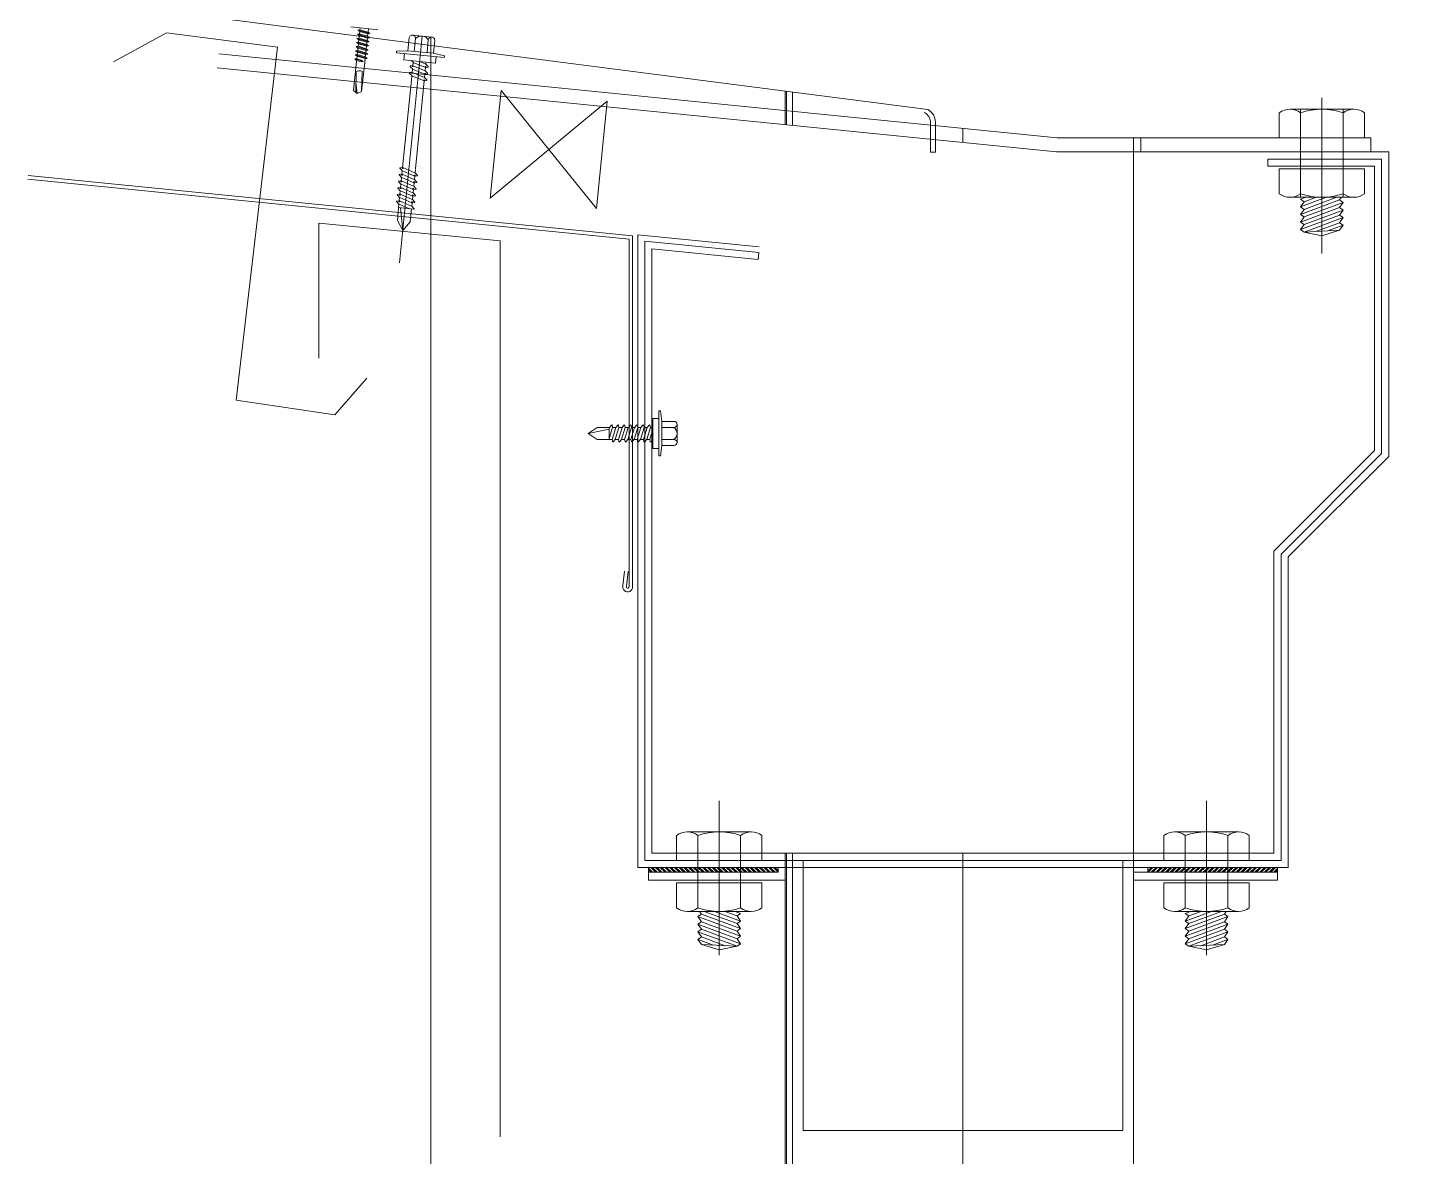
# Model space of a CAD drawing. Header units: metres. Extents: x 1610 to 5629, y 732 to 3974.
# Drawn here: x 1816.4844 to 1816.7026, y 901.8134 to 901.991 of the extents above; entities that cross this region are included whole.
import ezdxf

# ---------------------------------------------------------------- set-up
doc = ezdxf.new("R2010")
doc.units = ezdxf.units.M
doc.header["$MEASUREMENT"] = 0
doc.layers.get('0').update_dxf_attribs({"lineweight": 0})
doc.styles.get("Standard").update_dxf_attribs({"font": 'verdana.ttf', "height": 0.23})
doc.styles.add('STYLE2', font='romant.shx', dxfattribs={"width": 0.8, "height": 4})
doc.dimstyles.get("Standard").update_dxf_attribs({"dimscale": 0, "dimtxt": 0.18, "dimasz": 0.18, "dimexe": 0.18, "dimexo": 0.0625, "dimgap": 0.09, "dimtad": 1, "dimtoh": 1, "dimzin": 0, "dimdsep": 46, "dimtxsty": 'Standard', "dimblk": 'OBLIQUE', "dimcen": 0.09, "dimse1": 1, "dimse2": 1, "dimadec": 0, "dimazin": 0, "dimtfac": 1, "dimtofl": 0, "dimtmove": 0, "dimatfit": 3, "dimldrblk": 'OBLIQUE', "dimfxl": 0, "dimtolj": 1, "dimtzin": 0, "dimarcsym": 0})

# ---------------------------------------------------------------- blocks, each defined once
blk = doc.blocks.new('SRW-20')
for p, q in [((-2.705422169499799, 4.734488796530059), (-2.705422169499799, 2.029066627059365)), ((-2.029066627117571, 5.410844338883178), (2.029066627117571, 5.410844338854075)), ((-1.352711084735344, 4.734488796530059), (-1.352711084735344, 2.029066627059365)), ((1.352711084677139, 4.734488796500953), (1.352711084677139, 2.029066627059365)), ((2.705422169383381, 4.734488796530059), (2.705422169441589, 2.029066627030259)), ((-5.07266656772117, 1.690888855897356), (-2.705422169499799, 2.029066627059365)), ((-5.07266656772117, 1.690888855897356), (-5.07266656772117, 1.352711084735344)), ((-5.07266656772117, 1.352711084735344), (5.07266656766296, 1.352711084677139)), ((-3.381777711823815, 1.352711084706242), (-3.381777711823815, 0)), ((-3.381777711823815, 0), (3.381777711823815, 0)), ((-2.705422169441589, 2.029066627059365), (2.705422169499799, 2.029066627059365)), ((5.07266656766296, 1.690888855868251), (2.705422169441589, 2.029066627030259)), ((3.381777711823815, 1.352711084677139), (3.381777711823815, 0)), ((5.07266656766296, 1.690888855868251), (5.07266656766296, 1.352711084706242)), ((-1.868816154747037, -0.4361120414687323), (-1.368265371740561, -0.0186322928057052)), ((-1.868816154747037, -1.85252799550653), (-1.368265371740561, -1.435048246843503)), ((-1.868816154747037, -3.268943949544336), (-1.368265371740561, -2.851464200881308)), ((-1.824975299445213, -0.6132498307561037), (-1.378628323058364, -0.7083456031105017)), ((-1.824975299445213, -2.029665784793905), (-1.378628323058364, -2.124761557148302)), ((-1.352711084793553, -2.91038e-11), (-1.352711084793553, -0.0079450140765402)), ((-1.352711084793553, -0.7104601264582016), (-1.352711084735344, -1.42436096811434)), ((-1.352711084735344, -2.126876080495998), (-1.352711084735344, -2.840776922152143)), ((-1.333367849205385, -1.416069386119489), (1.327403977658832, -0.5899166617600713)), ((-1.333367849205385, -2.83248534015729), (1.327403977658832, -2.006332615797874)), ((-1.327403977658832, -0.7060096649511252), (0.9464257521030957, -2.91038e-11)), ((-1.32740397771704, -2.122425618988926), (1.333367849147176, -1.296272894658613)), ((-1.32740397771704, -3.538841573026726), (1.333367849147176, -2.712688848696414)), ((1.352711084735344, -2.91038e-11), (1.352711084677139, -0.585466200282099)), ((1.352711084735344, -1.287981312634655), (1.352711084735344, -2.001882154319901)), ((1.352711084735344, -2.70439726670156), (1.352711084677139, -3.418298108357701)), ((1.368265371682352, -1.277294033963698), (1.868816154688829, -0.8598142852715682)), ((1.368265371682352, -2.693709988001498), (1.868816154688829, -2.27623023930937)), ((1.824975299387005, -0.6826764959841967), (1.378628323058364, -0.5875807236297989)), ((1.824975299387005, -2.099092450021998), (1.378628323058364, -2.0039966776676)), ((-1.868816154747037, -4.68535990361124), (-1.368265371740561, -4.267880154919112)), ((-1.868816154747037, -6.101775857649045), (-1.368265371740561, -5.684296108956912)), ((-1.824975299445213, -3.446081738831707), (-1.378628323058364, -3.541177511186106)), ((-1.824975299445213, -4.862497692898613), (-1.378628323058364, -4.957593465223908)), ((-1.352711084735344, -3.543292034533807), (-1.352711084735344, -4.25719287621905)), ((-1.352711084735344, -4.959707988571608), (-1.352711084735344, -5.673608830256853)), ((-1.333367849205385, -4.248901294195093), (1.327403977658832, -3.422748569864778)), ((-1.333367849205385, -5.665317248232896), (1.327403977600625, -4.839164523902582)), ((-1.327403977658832, -4.955257527064532), (1.333367849147176, -4.129104802734219)), ((-1.32740397771704, -6.371673481102334), (1.333367849147176, -5.545520756772019)), ((1.352711084677139, -4.120813220739364), (1.352711084677139, -4.834714062424609)), ((1.352711084677139, -5.537229174777166), (1.352711084677139, -6.251130016462411)), ((1.368265371682352, -4.110125942039302), (1.868816154688829, -3.692646193347171)), ((1.368265371682352, -5.526541896077106), (1.86881615463062, -5.109062147384972)), ((1.824975299387005, -3.515508404088901), (1.378628323058364, -3.420412631705402)), ((1.824975299387005, -4.931924358126707), (1.378628323058364, -4.836828585743205)), ((-1.868816154747037, -7.518191811715951), (-1.368265371740561, -7.100712063023821)), ((-1.868816154747037, -8.934607765753752), (-1.368265371740561, -8.517128017061623)), ((-1.824975299387005, -6.278913646936416), (-1.378628323116573, -6.37400941926171)), ((-1.824975299445213, -7.695329600974218), (-1.378628323116573, -7.790425373328617)), ((-1.824975299445213, -9.11174555501202), (-1.378628323116573, -9.206841327395523)), ((-1.352711084735344, -6.376123942609406), (-1.352711084735344, -7.090024784323759)), ((-1.352711084735344, -7.792539896676315), (-1.352711084735344, -8.506440738361562)), ((-1.352711084735344, -9.20895585071412), (-1.352711084735344, -9.854666864703177)), ((-1.333367849205385, -7.081733202328903), (1.327403977600625, -6.255580477969486)), ((-1.333367849205385, -8.498149156366708), (1.327403977658832, -7.671996432036394)), ((-1.32740397771704, -7.788089435169238), (1.333367849147176, -6.961936710838926)), ((-1.32740397771704, -9.204505389236147), (1.333367849147176, -8.378352664905831)), ((-1.140454892622073, -9.854666864703177), (1.327403977600625, -9.088412386074193)), ((1.352711084677139, -6.953645128844073), (1.352711084677139, -7.667545970529318)), ((1.352711084677139, -8.370061082881875), (1.352711084677139, -9.083961924567118)), ((1.368265371682352, -6.942957850144012), (1.868816154688829, -6.525478101451881)), ((1.368265371682352, -8.359373804181812), (1.86881615463062, -7.941894055489684)), ((1.368265371624147, -9.77578975824872), (1.868816154688829, -9.358310009556588)), ((1.824975299328798, -6.34834031216451), (1.378628323000155, -6.253244539810112)), ((1.824975299328798, -7.764756266231414), (1.378628323058364, -7.669660493877018)), ((1.824975299328798, -9.18117222029832), (1.378628323058364, -9.08607644791482)), ((-1.352711084735344, -9.854666864703177), (1.352711084677139, -9.854666864674073)), ((-1.352711084735344, -9.854666864703177), (-1.352711084793553, -12.56008903411566)), ((-2.91038e-11, -14.58915566120413), (0.9725863542698788, -9.854666864644967)), ((1.14045489244745, -9.854666864674073), (1.333367849147176, -9.794768618943637)), ((1.352711084677139, -9.78647703694878), (1.352711084677139, -9.854666864674073)), ((1.352711084677139, -9.854666864674073), (1.352711084677139, -12.56008903411566)), ((-1.352711084793553, -12.56008903411566), (-2.91038e-11, -14.58915566120413)), ((-2.91038e-11, -14.58915566120413), (1.352711084677139, -12.56008903411566))]:
    blk.add_line(p, q)
for centre, radius, start, end in [((-2.029066627117571, 4.734488796530059), 0.6763555423608923, 0, 180), ((-8.73115e-11, 3.719955483131343), 1.690888855772311, 36.86989764117497, 143.1301023564905), ((2.029066627117571, 4.734488796530059), 0.6763555423608923, 0, 180), ((-1.303284010122297, -0.0965437879785895), 0.1014533313541339, 107.2492362302467, 129.829483170481), ((-1.803834793128769, -0.5140235366707202), 0.1014533313541339, 129.829483170481, 257.9727626916973), ((-1.803834793128769, -1.93043949070852), 0.1014533313541339, 129.829483170481, 257.9727626916973), ((-1.357487816741922, -0.6091193090251183), 0.1014533313541339, 257.9727626882618, 287.2492362302467), ((-1.357487816741922, -2.025535263062919), 0.1014533313541339, 257.9727626882618, 287.2492362302467), ((-1.303284010122297, -1.51295974201639), 0.1014533313541339, 107.2492362302467, 129.829483170481), ((-1.303284010122297, -2.929375696054194), 0.1014533313541339, 107.2492362302467, 129.829483170481), ((1.357487816741922, -0.6868070176860785), 0.1014533313541339, 77.97276268826182, 107.2492362302467), ((1.357487816741922, -2.103222971723879), 0.1014533313541339, 77.97276268826182, 107.2492362302467), ((1.303284010122297, -1.199382538732606), 0.1014533313541339, 287.2492362302467, 309.8294831710151), ((1.303284010064089, -1.199382538761708), 0.1014533313541339, 287.2492362302467, 309.8294831710151), ((1.303284010064089, -2.615798492799513), 0.1014533313541339, 287.2492362302467, 309.8294831710151), ((1.303284010122297, -2.615798492770409), 0.1014533313541339, 287.2492362302467, 309.8294831710151), ((1.803834793070564, -0.7819027900695801), 0.1014533313541339, 309.8294831704811, 77.97276268826182), ((1.803834793070564, -2.198318744107377), 0.1014533313541339, 309.8294831704811, 77.97276268826182), ((-1.803834793128769, -3.346855444746323), 0.1014533313541339, 129.829483170481, 257.9727626916973), ((-1.803834793128769, -4.76327139881323), 0.1014533313541339, 129.829483170481, 257.9727626916973), ((-1.803834793070564, -6.179687352821928), 0.1014533313541339, 129.829483170481, 257.9727626916973), ((-1.357487816741922, -3.441951217129826), 0.1014533313541339, 257.9727626882618, 287.2492362302467), ((-1.357487816741922, -4.858367171167627), 0.1014533313541339, 257.9727626882618, 287.2492362302467), ((-1.303284010122297, -4.345791650091996), 0.1014533313541339, 107.2492362302467, 129.829483170481), ((-1.303284010122297, -5.762207604129799), 0.1014533313541339, 107.2492362302467, 129.829483170481), ((1.357487816741922, -3.519638925761681), 0.1014533313541339, 77.97276268826182, 107.2492362302467), ((1.357487816741922, -3.519638925761681), 0.1014533313541339, 77.97276268826182, 107.2492362302467), ((1.357487816741922, -4.936054879828589), 0.1014533313541339, 77.97276268826182, 107.2492362302467), ((1.303284010122297, -4.032214446808212), 0.1014533313541339, 287.2492362302467, 309.8294831710151), ((1.303284010064089, -5.448630400846012), 0.1014533313541339, 287.2492362302467, 309.8294831710151), ((1.803834793070564, -3.614734698145185), 0.1014533313541339, 309.8294831704811, 77.97276268826182), ((1.803834793070564, -5.031150652153883), 0.1014533313541339, 309.8294831704811, 77.97276268989278), ((-1.803834793128769, -7.596103306888836), 0.1014533313541339, 129.829483170481, 257.9727626916973), ((-1.803834793128769, -9.012519260926636), 0.1014533313541339, 129.829483170481, 257.9727626882618), ((-1.35748781680013, -6.274783125176327), 0.1014533313541339, 257.9727626898928, 287.2492362302467), ((-1.35748781680013, -7.691199079272338), 0.1014533313541339, 257.9727626898928, 287.2492362302467), ((-1.35748781680013, -9.10761503331014), 0.1014533313541339, 257.9727626882618, 287.2492362302467), ((-1.303284010122297, -7.178623558225808), 0.1014533313541339, 107.2492362302467, 129.829483170481), ((-1.303284010122297, -8.595039512263611), 0.1014533313541339, 107.2492362302467, 129.829483170481), ((1.357487816683714, -6.352470833866391), 0.1014533313541339, 77.97276268826182, 107.2492362302467), ((1.357487816741922, -7.768886787933292), 0.1014533313541339, 77.97276268826182, 107.2492362302467), ((1.357487816683714, -9.1853027419711), 0.1014533313541339, 77.97276268826182, 107.2492362302467), ((1.303284010122297, -6.865046354912919), 0.1014533313541339, 287.2492362302467, 309.8294831704811), ((1.303284010064089, -8.281462308950722), 0.1014533313541339, 287.2492362302467, 309.8294831710151), ((1.803834793012356, -6.447566606249893), 0.1014533313541339, 309.8294831704811, 77.97276269006647), ((1.803834793012356, -7.863982560316797), 0.1014533313541339, 309.8294831704811, 77.97276269006647), ((1.803834793012356, -9.2803985143546), 0.1014533313541339, 309.8294831704811, 77.97276268989278), ((1.303284010064089, -9.697878263017627), 0.1014533313541339, 287.2492362302467, 309.8294831704811)]:
    blk.add_arc(centre, radius, start, end)
blk = doc.blocks.new('SRW-55')
for p, q in [((-3.606557377061107, 6.31147540983511), (-3.606557377119314, 2.704918032744898)), ((-2.704918032832208, 7.213114754093112), (2.704918032774, 7.213114754093112)), ((-1.803278688545104, 6.31147540983511), (-1.803278688603313, 2.704918032744898)), ((1.803278688486898, 6.31147540983511), (1.803278688486898, 2.704918032744898)), ((3.606557377002899, 6.31147540983511), (3.606557377002899, 2.704918032744898)), ((-6.762295082007769, 2.254098360659555), (-3.606557377119314, 2.704918032744898)), ((-6.762295082007769, 2.254098360659555), (-6.762295082007769, 1.803278688516001)), ((-6.762295082007769, 1.803278688516001), (6.762295081891353, 1.803278688516001)), ((-4.508196721348213, 1.803278688516001), (-4.50819672129, 0)), ((-4.50819672129, 0), (4.50819672129, 0)), ((-3.606557377061107, 2.704918032774), (3.606557377119314, 2.704918032744898)), ((-1.803278688545104, 0), (-1.803278688545104, -0.5679221832251642)), ((-1.777492513851028, -0.5568688006605953), (0.0160025292716455, 0)), ((1.824013873207149, -0.3718694775016047), (2.269878753373625, 0)), ((6.762295081891353, 2.254098360630451), (3.606557377002899, 2.704918032744898)), ((4.50819672129, 1.803278688486898), (4.50819672129, 0)), ((6.762295081891353, 2.254098360630451), (6.762295081891353, 1.803278688516001)), ((-2.491290551697602, -1.138705171761102), (-1.824013873265355, -0.5821692328318023)), ((-2.49129055175581, -3.026907858118648), (-1.824013873265355, -2.470371919160243)), ((-2.432846970536048, -1.374844879581359), (-1.837828567047834, -1.501615615503397)), ((-2.432846970594253, -3.263047565968006), (-1.837828566989628, -3.389818301860942)), ((-1.803278688545104, -1.504434454604051), (-1.803278688545104, -2.456124869553605)), ((-1.803278688545104, -3.392637140903388), (-1.803278688545104, -4.344327555911148)), ((-1.777492513851028, -2.445071486989036), (1.7695421668177, -1.343739784962961)), ((-1.777492513792821, -4.333274173317477), (1.7695421668177, -3.231942471320508)), ((-1.769542166875905, -1.498501611698884), (1.777492513734614, -0.3971699096728116)), ((-1.769542166875905, -3.386704298027324), (1.777492513734614, -2.285372596001252)), ((1.803278688486898, -0.3861165271082427), (1.803278688486898, -1.337806942057796)), ((1.803278688486898, -2.274319213436684), (1.803278688486898, -3.226009628386237)), ((1.824013873207149, -2.260072163830042), (2.491290551639393, -1.703536224871639)), ((1.824013873207149, -4.14827485018759), (2.491290551639393, -3.591738911200081)), ((2.432846970536048, -1.467396517051384), (1.837828566989628, -1.340625781129344)), ((2.432846970536048, -3.355599203379825), (1.837828566989628, -3.228828467486891)), ((-2.49129055175581, -4.915110544476192), (-1.824013873265355, -4.358574605488683)), ((-2.432846970594253, -5.151250252325549), (-1.837828567047834, -5.278020988189378)), ((-1.803278688545104, -5.280839827260934), (-1.803278688545104, -30.17503923445474)), ((-1.769542166875905, -5.274906984355767), (1.777492513734614, -4.173575282358796)), ((1.803278688486898, -4.16252189976512), (1.803278688486898, -5.452951151470188)), ((1.803278688486898, -5.452951151470188), (1.803278688486898, -30.13289790891577)), ((-1.803278688545104, -30.29952542146202), (-1.803278688545104, -31.25121583641157)), ((-1.777492513851028, -31.24016245387611), (1.7695421668177, -30.13883075182093)), ((-1.769542166875905, -32.1817952649144), (1.777492513734614, -31.08046356285922)), ((1.803278688486898, -31.06941018032376), (1.803278688486898, -32.02110059524421)), ((2.491290551639393, -30.49862719175871), (1.824013873265355, -31.05516313068802)), ((1.83782856693142, -30.13571674801643), (2.432846970536048, -30.26248748390935)), ((-2.49129055175581, -31.82199882497662), (-1.824013873323563, -31.26546288604732)), ((-2.49129055175581, -33.71020151133417), (-1.824013873323563, -33.15366557237576)), ((-2.49129055175581, -35.59840419769171), (-1.824013873323563, -35.0418682587333)), ((-1.837828566989628, -32.18490926871891), (-2.432846970594253, -32.05813853282598)), ((-1.837828566989628, -34.07311195507646), (-2.432846970594253, -33.94634121915442)), ((-1.803278688545104, -32.18772810779046), (-1.803278688545104, -33.13941852276912)), ((-1.803278688545104, -34.07593079411891), (-1.803278688545104, -35.02762120912666)), ((-1.777492513851028, -33.12836514020455), (1.7695421668177, -32.02703343817848)), ((-1.777492513851028, -35.01656782653299), (1.7695421668177, -33.91523612453602)), ((-1.769542166875905, -34.06999795124284), (1.777492513734614, -32.96866624921678)), ((-1.769542166875905, -35.95820063760039), (1.777492513734614, -34.8568689355743)), ((1.803278688486898, -32.9576128666522), (1.803278688486898, -33.90930328160175)), ((1.803278688486898, -34.84581555300974), (1.803278688486898, -35.79750596795931)), ((2.491290551639393, -32.38682987808715), (1.824013873265355, -32.94336581704556)), ((2.491290551639393, -34.2750325644447), (1.824013873265355, -34.8315685034031)), ((1.83782856693142, -32.02391943434486), (2.432846970536048, -32.1506901702669)), ((1.83782856693142, -33.91212212070242), (2.432846970536048, -34.03889285659534)), ((-2.49129055175581, -37.48660688404925), (-1.824013873323563, -36.93007094506175)), ((-2.49129055175581, -39.3748095704068), (-1.824013873323563, -38.81827363141929)), ((-1.837828566989628, -35.961314641434), (-2.432846970594253, -35.83454390551196)), ((-1.837828566989628, -37.84951732776243), (-2.432846970594253, -37.72274659186951)), ((-1.803278688545104, -35.96413348047645), (-1.803278688545104, -36.91582389548421)), ((-1.803278688545104, -37.85233616683399), (-1.803278688545104, -38.80402658181265)), ((-1.777492513851028, -36.90477051289054), (1.7695421668177, -35.80343881089357)), ((-1.777492513851028, -38.79297319924808), (1.7695421668177, -37.69164149725111)), ((-1.769542166875905, -37.84640332392882), (1.777492513734614, -36.74507162193186)), ((-1.769542166875905, -39.73460601028637), (1.777492513734614, -38.6332743082894)), ((1.803278688486898, -36.73401823936729), (1.803278688486898, -37.68570865431685)), ((1.803278688486898, -38.62222092572483), (1.803278688486898, -39.57391134067439)), ((2.491290551639393, -36.16323525080224), (1.824013873265355, -36.71977118976065)), ((2.491290551639393, -38.05143793715979), (1.824013873265355, -38.60797387611819)), ((1.83782856693142, -35.80032480705995), (2.432846970536048, -35.92709554295288)), ((1.83782856693142, -37.6885274934175), (2.432846970536048, -37.81529822931043)), ((-2.49129055175581, -41.26301225676435), (-1.824013873323563, -40.7064763177768)), ((-2.485359490528936, -41.47540983612997), (1.803278688486898, -41.47540983607178)), ((-1.837828566989628, -39.73772001412), (-2.432846970594253, -39.61094927822705)), ((-1.803278688545104, -39.74053885319154), (-1.803278688545104, -40.69222926817018)), ((-1.803278688603313, -41.47540983612997), (-1.803278688545104, -45.08196721313288)), ((-1.777492513851028, -40.68117588560563), (1.7695421668177, -39.57984418360866)), ((-1.294817913294535, -41.47540983612997), (1.777492513734614, -40.52147699464695)), ((-2.91038e-11, -47.78688524590689), (1.296540159470167, -41.47540983604267)), ((1.803278688486898, -40.51042361205327), (1.803278688486898, -41.47540983607178)), ((1.803278688486898, -41.47540983607178), (1.803278688486898, -45.08196721313288)), ((2.491290551639393, -39.93964062351733), (1.824013873265355, -40.49617656244664)), ((1.83782856693142, -39.57673017974594), (2.432846970536048, -39.70350091566798)), ((-1.803278688545104, -45.08196721313288), (-2.91038e-11, -47.78688524590689)), ((-2.91038e-11, -47.78688524590689), (1.803278688486898, -45.08196721313288))]:
    blk.add_line(p, q)
for centre, radius, start, end in [((-2.704918032832208, 6.31147540983511), 0.9016393442622948, 359.9999999999969, 179.999999999997), ((-8.73115e-11, 4.959016393608178), 2.254098360482545, 36.86989764090518, 143.1301023566877), ((2.704918032774, 6.31147540983511), 0.9016393442622948, 359.9999999999969, 179.999999999997), ((-2.404664881323693, -1.24256780766882), 0.1352459016393442, 129.8294831705882, 257.9727626888492), ((-2.404664881323693, -3.130770494055469), 0.1352459016393442, 129.8294831707322, 257.9727626920613), ((-1.809646477777278, -1.369338543590854), 0.1352459016393442, 257.9727626859408, 287.2492362300611), ((-1.809646477777278, -3.257541229948401), 0.1352459016393442, 257.9727626884571, 287.2492362298917), ((-1.737388202949659, -0.6860318687395193), 0.1352459016393442, 107.2492362299194, 129.8294831706461), ((-1.737388202949659, -2.57423455506796), 0.1352459016393442, 107.2492362301347, 129.8294831704259), ((1.80964647771907, -1.472902853041887), 0.1352459016393442, 77.97276268845692, 107.249236229963), ((1.80964647771907, -3.361105539399431), 0.1352459016393442, 77.9727626880647, 107.2492362298917), ((1.737388202833245, -0.2680068415938877), 0.1352459016393442, 287.2492362300007, 309.8294831710748), ((1.737388202833245, -2.156209527922329), 0.1352459016393442, 287.2492362298282, 309.829483171217), ((2.404664881265488, -1.599673588963923), 0.1352459016393442, 309.8294831708761, 77.97276268784347), ((2.404664881265488, -3.487876275292363), 0.1352459016393442, 309.8294831708761, 77.97276268958196), ((-2.404664881323693, -5.018973180383905), 0.1352459016393442, 129.8294831698755, 257.9727626913203), ((-1.809646477777278, -5.145743916276837), 0.1352459016393442, 257.9727626899057, 287.2492362296368), ((-1.737388202891452, -4.462437241396402), 0.1352459016393442, 107.2492362299023, 129.8294831707322), ((1.737388202833245, -4.044412214250765), 0.1352459016393442, 287.249236229572, 309.8294831717828), ((1.80964647771907, -30.26799381992896), 0.1352459016393442, 77.97276268803947, 107.2492362300222), ((1.737388202833245, -30.9513004947803), 0.1352459016393442, 287.2492362300396, 309.8294831710626), ((2.404664881265488, -30.39476455582189), 0.1352459016393442, 309.8294831708295, 77.9727626885157), ((-2.404664881323693, -31.92586146091344), 0.1352459016393442, 129.8294831706525, 257.9727626886856), ((-2.404664881323693, -33.81406414724188), 0.1352459016393442, 129.8294831706525, 257.9727626886856), ((-1.809646477777278, -32.05263219680637), 0.1352459016393442, 257.9727626882828, 287.2492362299993), ((-1.809646477777278, -33.94083488316392), 0.1352459016393442, 257.9727626882828, 287.2492362299993), ((-1.737388202949659, -31.36932552195503), 0.1352459016393442, 107.2492362299403, 129.8294831705267), ((-1.737388202949659, -33.25752820828347), 0.1352459016393442, 107.2492362299403, 129.8294831705267), ((-1.737388202949659, -35.14573089461193), 0.1352459016393442, 107.2492362299403, 129.8294831705267), ((1.80964647771907, -32.1561965062574), 0.1352459016393442, 77.97276268803947, 107.2492362300222), ((1.80964647771907, -34.04439919261495), 0.1352459016393442, 77.97276268803947, 107.2492362300222), ((1.737388202833245, -32.83950318110874), 0.1352459016393442, 287.2492362300396, 309.8294831710626), ((1.737388202833245, -34.72770586746629), 0.1352459016393442, 287.2492362300396, 309.8294831710626), ((2.404664881265488, -32.28296724217944), 0.1352459016393442, 309.8294831708295, 77.9727626885157), ((2.404664881265488, -34.17116992853698), 0.1352459016393442, 309.8294831708295, 77.9727626885157), ((-2.404664881323693, -35.70226683359942), 0.1352459016393442, 129.8294831706525, 257.9727626886856), ((-2.404664881323693, -37.59046951995697), 0.1352459016393442, 129.8294831706525, 257.9727626886856), ((-1.809646477777278, -35.82903756952146), 0.1352459016393442, 257.9727626882828, 287.2492362299993), ((-1.809646477777278, -37.7172402558499), 0.1352459016393442, 257.9727626882828, 287.2492362299993), ((-1.737388202949659, -37.03393358096946), 0.1352459016393442, 107.2492362299403, 129.8294831705267), ((-1.737388202949659, -38.92213626732701), 0.1352459016393442, 107.2492362299403, 129.8294831705267), ((1.80964647771907, -35.93260187897249), 0.1352459016393442, 77.97276268803947, 107.2492362300222), ((1.80964647771907, -37.82080456533004), 0.1352459016393442, 77.97276268803947, 107.2492362300222), ((1.737388202833245, -36.61590855382383), 0.1352459016393442, 287.2492362300396, 309.8294831710626), ((1.737388202833245, -38.50411124018137), 0.1352459016393442, 287.2492362300396, 309.8294831710626), ((2.404664881265488, -36.05937261486543), 0.1352459016393442, 309.8294831708295, 77.9727626885157), ((2.404664881265488, -37.94757530122297), 0.1352459016393442, 309.8294831708295, 77.9727626885157), ((-2.404664881323693, -39.47867220631451), 0.1352459016393442, 129.8294831706525, 257.9727626886856), ((-2.404664881323693, -41.36687489264295), 0.1352459016393442, 129.8294831706525, 233.3695785917325), ((-1.809646477777278, -39.60544294220746), 0.1352459016393442, 257.9727626882828, 287.2492362299993), ((-1.737388202949659, -40.81033895368454), 0.1352459016393442, 107.2492362299403, 129.8294831705267), ((1.80964647771907, -39.70900725168758), 0.1352459016393442, 77.97276268803947, 107.2492362300222), ((1.737388202833245, -40.39231392653888), 0.1352459016393442, 287.2492362300396, 309.8294831710626), ((2.404664881265488, -39.83577798758051), 0.1352459016393442, 309.8294831708295, 77.9727626885157)]:
    blk.add_arc(centre, radius, start, end)
blk = doc.blocks.new('_Oblique')
at = {"color": 0, "linetype": 'ByBlock', "lineweight": -2}
blk.add_line((-0.5, -0.5), (0.5, 0.5), dxfattribs=at)

msp = doc.modelspace()

# ---------------------------------------------------------------- hatches: boundary and pattern name
h = msp.add_hatch()
h.set_pattern_fill('ANSI32', scale=0.0013987217597606, angle=6.999999999999999e-15, style=0)
h.set_pattern_definition([(134.9999999975279, (1700.008057251058, 912.5104278483445), (0.0003708921155109, 0.0003708921154789), []), (134.9999999975279, (1700.007809989818, 912.5104278483445), (0.0003708921155109, 0.0003708921154789), [])])
h.paths.add_polyline_path([(1816.59657804685, 901.8581179618664), (1816.59657804685, 901.8588708223724), (1816.602477762202, 901.8588708223724), (1816.602477762202, 901.8581179618664), (1816.601358784089, 901.8581179618664)])
h.paths.add_polyline_path([(1816.593221114595, 901.8581179618664), (1816.593221114595, 901.8588708223724), (1816.59657804685, 901.8588708223724), (1816.59657804685, 901.8581179618664)])
h.paths.add_polyline_path([(1816.589864182342, 901.8581179618664), (1816.589864182342, 901.8588708223724), (1816.593221114595, 901.8588708223724), (1816.593221114595, 901.8581179618664)])
h.paths.add_polyline_path([(1816.589864182342, 901.8588708223724), (1816.589864182342, 901.8581179618664), (1816.583728027735, 901.8581179618664), (1816.583232785146, 901.8588708223724)])
h.paths.add_polyline_path([(1816.582056423769, 901.8581179618664), (1816.582056423769, 901.8588708223724), (1816.583232785146, 901.8588708223724), (1816.583728027735, 901.8581179618664)])
h = msp.add_hatch()
h.set_pattern_fill('ANSI32', scale=0.0013987217597606, angle=6.999999999999999e-15, style=0)
h.set_pattern_definition([(45, (1618.957463160461, 912.5104278506892), (-0.0003708921154949, 0.0003708921154949), []), (45, (1618.9577104217, 912.5104278506892), (-0.0003708921154949, 0.0003708921154949), [])])
h.paths.add_polyline_path([(1816.66656430188, 901.8581179618664), (1816.66656430188, 901.8588708223724), (1816.660664586526, 901.8588708223724), (1816.660664586526, 901.8581179618664), (1816.661783564117, 901.8581179618664)])
h.paths.add_polyline_path([(1816.669921234129, 901.8581179618664), (1816.669921234129, 901.8588708223724), (1816.66656430188, 901.8588708223724), (1816.66656430188, 901.8581179618664)])
h.paths.add_polyline_path([(1816.673278166385, 901.8581179618664), (1816.673278166385, 901.8588708223724), (1816.669921234129, 901.8588708223724), (1816.669921234129, 901.8581179618664)])
h.paths.add_polyline_path([(1816.673278166385, 901.8588708223724), (1816.673278166385, 901.8581179618664), (1816.679414320472, 901.8581179618664), (1816.679909563061, 901.8588708223724)])
h.paths.add_polyline_path([(1816.68108592548, 901.8581179618664), (1816.68108592548, 901.8588708223724), (1816.679909563061, 901.8588708223724), (1816.679414320472, 901.8581179618664)])

# ---------------------------------------------------------------- linework, layer by layer
at = {"color": 7}
for p, q in [((1816.510806228406, 901.9929936666263), (1816.626037178002, 901.9781813531473)), ((1816.506207053469, 901.9902327286864), (1816.497842126399, 901.9856361403116)), ((1816.523707628643, 901.9879831243248), (1816.506207053469, 901.9902327286864)), ((1816.539450959255, 901.990716110024), (1816.535217794065, 901.9911743638104)), ((1816.536510561764, 901.9894015568802), (1816.536177515077, 901.9893591552586)), ((1816.536580829391, 901.9900506552144), (1816.536247781141, 901.990008255157)), ((1816.538158111833, 901.9894540332804), (1816.536247781141, 901.990008255157)), ((1816.536551646133, 901.9897810747012), (1816.536247781141, 901.990008255157)), ((1816.536651096495, 901.9906997551117), (1816.536318048767, 901.9906573547943)), ((1816.53662191376, 901.9904301732962), (1816.536318048767, 901.9906573547943)), ((1816.53822837998, 901.9901031318773), (1816.536318048767, 901.9906573547943)), ((1816.536551646133, 901.9897810747012), (1816.536510561764, 901.9894015568802)), ((1816.537783980256, 901.9890321151423), (1816.536510561764, 901.9894015568802)), ((1816.537825065146, 901.9894116332235), (1816.536551646133, 901.9897810747012)), ((1816.53662191376, 901.9904301732962), (1816.536580829391, 901.9900506552144)), ((1816.537854247884, 901.9896812137393), (1816.536580829391, 901.9900506552144)), ((1816.537895331209, 901.9900607315594), (1816.53662191376, 901.9904301732962)), ((1816.536685276762, 901.9910155037628), (1816.536651096495, 901.9906997551117)), ((1816.537924514988, 901.990330313636), (1816.536651096495, 901.9906997551117)), ((1816.537825065146, 901.9894116332235), (1816.537783980256, 901.9890321151423)), ((1816.538158111833, 901.9894540332804), (1816.537825065146, 901.9894116332235)), ((1816.537895331209, 901.9900607315594), (1816.537854247884, 901.9896812137393)), ((1816.538158111833, 901.9894540332804), (1816.537854247884, 901.9896812137393)), ((1816.53822837998, 901.9901031318773), (1816.537895331209, 901.9900607315594)), ((1816.537983474995, 901.9908749687693), (1816.537924514988, 901.990330313636)), ((1816.53822837998, 901.9901031318773), (1816.537924514988, 901.990330313636)), ((1816.539625013022, 901.9908680112566), (1816.539623607192, 901.9908550299764)), ((1816.542889791898, 901.9540225222509), (1816.546459400779, 901.989718621216)), ((1816.54782488144, 899.5984209417543, -23.91686604215113), (1816.547802428697, 901.9895843179953, -55.54783483703315)), ((1816.517159733068, 901.9324155967304), (1816.523680007535, 901.9879866745977)), ((1816.53629976097, 901.987454258487), (1816.53596671324, 901.9874118581693)), ((1816.536270578232, 901.987184677972), (1816.53596671324, 901.9874118581693)), ((1816.537877044454, 901.9868576365543), (1816.53596671324, 901.9874118581693)), ((1816.536370028073, 901.9881033583856), (1816.536036980345, 901.9880609567653)), ((1816.536340845337, 901.9878337773497), (1816.536036980345, 901.9880609567653)), ((1816.537947312082, 901.9875067348883), (1816.536036980345, 901.9880609567653)), ((1816.536440294659, 901.9887524569816), (1816.536107247452, 901.9887100566632)), ((1816.536411111401, 901.9884828762052), (1816.536107247452, 901.9887100566632)), ((1816.538017579706, 901.9881558347874), (1816.536107247452, 901.9887100566632)), ((1816.53648137903, 901.989131974801), (1816.536177515077, 901.9893591552586)), ((1816.538087845771, 901.9888049346856), (1816.536177515077, 901.9893591552586)), ((1816.536270578232, 901.987184677972), (1816.536229493863, 901.986805159892)), ((1816.537543996724, 901.9868152362357), (1816.536270578232, 901.987184677972)), ((1816.536340845337, 901.9878337773497), (1816.53629976097, 901.987454258487)), ((1816.53757317998, 901.98708481675), (1816.53629976097, 901.987454258487)), ((1816.537614263829, 901.9874643348312), (1816.536340845337, 901.9878337773497)), ((1816.536411111401, 901.9884828762052), (1816.536370028073, 901.9881033583856)), ((1816.537643446045, 901.9877339166483), (1816.536370028073, 901.9881033583856)), ((1816.537684530414, 901.9881134347307), (1816.536411111401, 901.9884828762052)), ((1816.53648137903, 901.989131974801), (1816.536440294659, 901.9887524569816)), ((1816.537713714192, 901.9883830162863), (1816.536440294659, 901.9887524569816)), ((1816.537754797519, 901.9887625333254), (1816.53648137903, 901.989131974801)), ((1816.537614263829, 901.9874643348312), (1816.53757317998, 901.98708481675)), ((1816.537947312082, 901.9875067348883), (1816.537614263829, 901.9874643348312)), ((1816.537684530414, 901.9881134347307), (1816.537643446045, 901.9877339166483)), ((1816.537947312082, 901.9875067348883), (1816.537643446045, 901.9877339166483)), ((1816.538017579706, 901.9881558347874), (1816.537684530414, 901.9881134347307)), ((1816.537754797519, 901.9887625333254), (1816.537713714192, 901.9883830162863)), ((1816.538017579706, 901.9881558347874), (1816.537713714192, 901.9883830162863)), ((1816.538087845771, 901.9888049346856), (1816.537754797519, 901.9887625333254)), ((1816.538087845771, 901.9888049346856), (1816.537783980256, 901.9890321151423)), ((1816.646405477284, 901.9737250525222), (1816.514418844905, 901.9869237166463)), ((1816.536060097368, 901.9852403358396), (1816.53561456433, 901.981124686576)), ((1816.536159226759, 901.9861560599943), (1816.535826178508, 901.9861136599357)), ((1816.5361300435, 901.9858864794787), (1816.535826178508, 901.9861136599357)), ((1816.53716098673, 901.9857214177214), (1816.535826178508, 901.9861136599357)), ((1816.536229493863, 901.986805159892), (1816.535896446133, 901.9867627585312)), ((1816.536200311127, 901.9865355780748), (1816.535896446133, 901.9867627585312)), ((1816.537806777347, 901.9862085366556), (1816.535896446133, 901.9867627585312)), ((1816.5361300435, 901.9858864794787), (1816.536060097368, 901.9852403358396)), ((1816.5361300435, 901.9858864794787), (1816.536088960172, 901.9855069613973)), ((1816.536827938478, 901.9856790166232), (1816.5361300435, 901.9858864794787)), ((1816.536200311127, 901.9865355780748), (1816.536159226759, 901.9861560599943)), ((1816.536857121736, 901.9859485981784), (1816.536159226759, 901.9861560599943)), ((1816.537473729618, 901.9861661363376), (1816.536200311127, 901.9865355780748)), ((1816.537502912355, 901.9864357184148), (1816.536229493863, 901.986805159892)), ((1816.53716098673, 901.9857214177214), (1816.536827938478, 901.9856790166232)), ((1816.53716098673, 901.9857214177214), (1816.536857121736, 901.9859485981784)), ((1816.537358294561, 901.9850998013693), (1816.536912762563, 901.9809841531486)), ((1816.537473729618, 901.9861661363376), (1816.537358294561, 901.9850998013693)), ((1816.537403462513, 901.9855170380032), (1816.537362379186, 901.9851375199223)), ((1816.537473729618, 901.9861661363376), (1816.537432645248, 901.9857866185173)), ((1816.537806777347, 901.9862085366556), (1816.537473729618, 901.9861661363376)), ((1816.537543996724, 901.9868152362357), (1816.537502912355, 901.9864357184148)), ((1816.537806777347, 901.9862085366556), (1816.537502912355, 901.9864357184148)), ((1816.537877044454, 901.9868576365543), (1816.537543996724, 901.9868152362357)), ((1816.537877044454, 901.9868576365543), (1816.53757317998, 901.98708481675)), ((1816.64629385746, 901.9714870976004), (1816.51419615915, 901.9846968676917)), ((1816.535992841495, 901.9808512298642), (1816.53605894686, 901.9840649801163)), ((1816.536912762563, 901.9809841531486), (1816.536978868448, 901.9841979033994)), ((1816.53622309415, 901.9806796615744), (1816.53561456433, 901.981124686576)), ((1816.53622309415, 901.9806796615744), (1816.536023400364, 901.9823862654416)), ((1816.53622309415, 901.9806796615744), (1816.536912762563, 901.9809841531486)), ((1816.557165820623, 901.9642309834562), (1816.558858115021, 901.9811539253272)), ((1816.573867182961, 901.9625608470664), (1816.558858115021, 901.9811539253272)), ((1816.603596738376, 901.9810659499284, 13.77418088674684), (1816.603596738376, 901.9757568095932, 13.77130605943724)), ((1816.603779337812, 901.9757385496504, -53.28811909935538), (1816.603779299026, 901.9810424827464, -53.40394076081074)), ((1816.604715715967, 901.9809221114303, 13.77125779438091), (1816.604715715967, 901.9756449118305, 13.76840324896906)), ((1816.557165820623, 901.9642309834562), (1816.575559477355, 901.9794837889384)), ((1816.573867182961, 901.9625608470664), (1816.575559477355, 901.9794837889384)), ((1816.688068362239, 901.9555193963713), (1816.688068362239, 901.9799759051416)), ((1816.681355337168, 901.9776409842917), (1816.681355337168, 901.9737250525222)), ((1816.683033592525, 901.9782004037855), (1816.693103131954, 901.9782004037855)), ((1816.684711849443, 901.9782004037855), (1816.684711849443, 901.9643541761217)), ((1816.691424875558, 901.9782004037855), (1816.691424875558, 901.9643541761217)), ((1816.694781388351, 901.9776409842917), (1816.694781388351, 901.9737250525222)), ((1816.626462932475, 901.9714559689493), (1816.626462936644, 901.9761485058713)), ((1816.627229444872, 901.9714559689493), (1816.627229450602, 901.9761495709275)), ((1816.631571173843, 901.9752084829644, 13.76819183243597), (1816.631571173843, 901.9729593659899, 13.76697522116404)), ((1816.695791677629, 901.9737250525222), (1816.646405477284, 901.9737250525222)), ((1816.658426631487, 901.9737250525222, 13.7674140480955), (1816.658426631487, 901.9714870976004, 13.76620345697568)), ((1816.658426631732, 898.6691235531192), (1816.658426631732, 901.9737250525222)), ((1816.659545609974, 901.9737250525222, 13.77025731151124), (1816.659545609974, 901.9714870976004, 13.7690454524012)), ((1816.681355337168, 901.9737250525222), (1816.694781388351, 901.9737250525222)), ((1816.695791677629, 901.9714870976004), (1816.695791677629, 901.9737250525222)), ((1816.627229444872, 901.9714559689493), (1816.626462932475, 901.9714559689493)), ((1816.695791677629, 901.9714870976004), (1816.64629385746, 901.9714870976004)), ((1816.679566505162, 901.9714870976004, -0.0269138974266028), (1816.698589121086, 901.9714870976004, -0.0269138974266028)), ((1816.697470143494, 901.9703681202697, -22.85006838609037), (1816.679566505162, 901.9703681202697, -22.85006838609037)), ((1816.679566505162, 901.9703681202697, -22.85006838609037), (1816.679566505162, 901.9692491429392, -22.85006838609037)), ((1816.697470143494, 901.9240265514104, -22.85006838609037), (1816.697470143494, 901.9703681202697, -22.85006838609037)), ((1816.698589121086, 901.9714870976004, -0.0269138974266028), (1816.698589121086, 901.9235630551944, -0.0269138974266028)), ((1816.484418972336, 901.9677501024944, -0.0269138974266028), (1816.579568892259, 901.9582836566184, -0.0269138974266028)), ((1816.679566505162, 901.9692491429392, -22.85006838609037), (1816.696351165903, 901.9692491429392, -22.85006838609037)), ((1816.681355337168, 901.9649135943145), (1816.681355337168, 901.9688295263426)), ((1816.681355337168, 901.9688295263426), (1816.694781388351, 901.9688295263426)), ((1816.694781388351, 901.9649135943145), (1816.694781388351, 901.9688295263426)), ((1816.696351165903, 901.9692491429392, -22.85006838609037), (1816.696351165903, 901.9244900465857, -22.85006838609037)), ((1816.484363582661, 901.9671933630966, -0.0269138974266028), (1816.579009403462, 901.9577770686303, -0.0269138974266028)), ((1816.683033592525, 901.9643541761217), (1816.693103131954, 901.9643541761217)), ((1816.684711849443, 901.9628349605812), (1816.688817582592, 901.9643541761217)), ((1816.684711849443, 901.9640279358397), (1816.685593525421, 901.9643541761217)), ((1816.684711849443, 901.9640279358397), (1816.685271268939, 901.9636384458873)), ((1816.684711849443, 901.9616419850634), (1816.690865456585, 901.9639189612004)), ((1816.685271268939, 901.9636384458873), (1816.684711849443, 901.9628349605812)), ((1816.685271268939, 901.9624454714116), (1816.690429611695, 901.9643541761217)), ((1816.685271268939, 901.9636384458873), (1816.687205554528, 901.9643541761217)), ((1816.685271268939, 901.9612524961535), (1816.691424875558, 901.9635294717704)), ((1816.691168470157, 901.9643541761217), (1816.690865456585, 901.9639189612004)), ((1816.690865456585, 901.9639189612004), (1816.691424875558, 901.9635294717704)), ((1816.691424875558, 901.9635294717704), (1816.690865456585, 901.9627259856816)), ((1816.684711849443, 901.9628349605812), (1816.685271268939, 901.9624454714116)), ((1816.684711849443, 901.9604490108476), (1816.690865456585, 901.9627259856816)), ((1816.685271268939, 901.9624454714116), (1816.684711849443, 901.9616419850634)), ((1816.684711849443, 901.9616419850634), (1816.685271268939, 901.9612524961535)), ((1816.684711849443, 901.9592560353293), (1816.690865456585, 901.9615330104233)), ((1816.685271268939, 901.9612524961535), (1816.684711849443, 901.9604490108476)), ((1816.685271268939, 901.9600595206343), (1816.691424875558, 901.9623364952084)), ((1816.685271268939, 901.9588665453764), (1816.691424875558, 901.9611435209923)), ((1816.690865456585, 901.9627259856816), (1816.691424875558, 901.9623364952084)), ((1816.691424875558, 901.9623364952084), (1816.690865456585, 901.9615330104233)), ((1816.690865456585, 901.9615330104233), (1816.691424875558, 901.9611435209923)), ((1816.691424875558, 901.9611435209923), (1816.690865456585, 901.9603400349057)), ((1816.5302097659, 901.9390368201435), (1816.5302097659, 901.9602973907305)), ((1816.5302097659, 901.9602973907305), (1816.558743689786, 901.9574999483149)), ((1816.684711849443, 901.9604490108476), (1816.685271268939, 901.9600595206343)), ((1816.685271268939, 901.9600595206343), (1816.684711849443, 901.9592560353293)), ((1816.684711849443, 901.9592560353293), (1816.685271268939, 901.9588665453764)), ((1816.685271268939, 901.9588665453764), (1816.690865456585, 901.9591470606897)), ((1816.685271268939, 901.9588665453764), (1816.688068362239, 901.9582875583483)), ((1816.687135997634, 901.9589600506553), (1816.690865456585, 901.9603400349057)), ((1816.690865456585, 901.9591470606897), (1816.688068362239, 901.9582875583483)), ((1816.689000727891, 901.9590535554127), (1816.691424875558, 901.9599505454747)), ((1816.690865456585, 901.9603400349057), (1816.691424875558, 901.9599505454747)), ((1816.691424875558, 901.9599505454747), (1816.690865456585, 901.9591470606897)), ((1816.558743689786, 901.9574999483149), (1816.558743689786, 901.8165087939653)), ((1816.579009403462, 901.9577770686303, -0.0269138974266028), (1816.579009403462, 901.9030303345423, -0.0269138974266028)), ((1816.579568892259, 901.9582836566184, -0.0269138974266028), (1816.579568892259, 901.9030303345423, -0.0269138974266028)), ((1816.580377958423, 901.8588708223724, -0.0269138974266028), (1816.580377958423, 901.9584484271013, -0.0269138974266028)), ((1816.580377958423, 901.9584484271013, -0.0269138974266028), (1816.599515569105, 901.9565346657204, -0.0269138974266028)), ((1816.599428616993, 901.9556651443522, -22.85006838609037), (1816.581496934972, 901.957458312137, -22.85006838609037)), ((1816.581496934972, 901.957458312137, -22.85006838609037), (1816.581496934972, 901.8599897997044, -22.85006838609037)), ((1816.582615912565, 901.8611087772953, -22.85006838609037), (1816.582615912565, 901.9562218569164, -22.85006838609037)), ((1816.582615912565, 901.9562218569164, -22.85006838609037), (1816.599317274377, 901.9545517202664, -22.85006838609037)), ((1816.599317274377, 901.9545517202664, -22.85006838609037), (1816.599428616993, 901.9556651443522, -22.85006838609037)), ((1816.537723339816, 901.9358734675066), (1816.532687921376, 901.930092230486)), ((1816.532687921376, 901.930092230486), (1816.517159733068, 901.9324155967304)), ((1816.696351165903, 901.9244900465857, -22.85006838609037), (1816.680526436686, 901.9086653171056, -22.85006838609037)), ((1816.681645413754, 901.9082018208901, -22.85006838609037), (1816.697470143494, 901.9240265514104, -22.85006838609037)), ((1816.698589121086, 901.9235630551944, -0.0269138974266028), (1816.682764390304, 901.9077383257144, -0.0269138974266028)), ((1816.680526436686, 901.9086653171056, -22.85006838609037), (1816.680526436686, 901.8611087772953, -22.85006838609037)), ((1816.681645413754, 901.8599897997044, -22.85006838609037), (1816.681645413754, 901.9082018208901, -22.85006838609037)), ((1816.682764390304, 901.9077383257144, -0.0269138974266028), (1816.682764390304, 901.8588708223724, -0.0269138974266028)), ((1816.578060059448, 901.9032546884854, -0.0269138974266028), (1816.578302154853, 901.9055082104687, -0.0269138974266028)), ((1816.578608914358, 901.9031257364965, -0.0269138974266028), (1816.578858442228, 901.9054484482823, -0.0269138974266028)), ((1816.593221114595, 901.8693652679843), (1816.593221114595, 901.8517636104754)), ((1816.593221114595, 901.8693652679843), (1816.593221114595, 901.8450926587548)), ((1816.669921234129, 901.8693652679843), (1816.669921234129, 901.8517636104754)), ((1816.669921234129, 901.8693652679843), (1816.669921234129, 901.8450926587548)), ((1816.586507250089, 901.8639062207519), (1816.586507250089, 901.8599897997044)), ((1816.598256512714, 901.8644657095476), (1816.588185715955, 901.8644657095476)), ((1816.589864182342, 901.8639062207519), (1816.589864182342, 901.8525230746914)), ((1816.59657804685, 901.8639062207519), (1816.59657804685, 901.8525230746914)), ((1816.5999349791, 901.8639062207519), (1816.5999349791, 901.8599897997044)), ((1816.663207369626, 901.8639062207519), (1816.663207369626, 901.8599897997044)), ((1816.664885836013, 901.8644657095476), (1816.674956632249, 901.8644657095476)), ((1816.66656430188, 901.8639062207519), (1816.66656430188, 901.8525230746914)), ((1816.673278166385, 901.8639062207519), (1816.673278166385, 901.8525230746914)), ((1816.676635098638, 901.8639062207519), (1816.676635098638, 901.8599897997044)), ((1816.680526436686, 901.8611087772953, -22.85006838609037), (1816.582615912565, 901.8611087772953, -22.85006838609037)), ((1816.603596738392, 901.8611087772953, 13.7092257086856), (1816.603596738621, 899.5984209417543, 0.0016978310132174)), ((1816.603793895411, 899.5984209417543, -22.50555447420834), (1816.603780176009, 901.8611087772953, -50.78495579762772)), ((1816.604715715984, 901.8611087772953, 13.70644830652966), (1816.604715716213, 899.5984209417543, -1.77965931414e-05)), ((1816.631571173843, 901.8611087772953, 13.70647205992102), (1816.631571173843, 899.5984209417543, -8.8983494777e-06)), ((1816.658426631506, 901.8611087772953, 13.70649581359481), (1816.658426631732, 899.5984209417543)), ((1816.682764390304, 901.8588708223724, -0.0269138974266028), (1816.580377958423, 901.8588708223724, -0.0269138974266028)), ((1816.581496934972, 901.8599897997044, -22.85006838609037), (1816.681645413754, 901.8599897997044, -22.85006838609037)), ((1816.582056423769, 901.8581179618664), (1816.582056423769, 901.8588708223724)), ((1816.5999349791, 901.8599897997044), (1816.586507250089, 901.8599897997044)), ((1816.602477762202, 901.8581179618664), (1816.602477762202, 901.8588708223724)), ((1816.606394182208, 901.8599897997044), (1816.606394182208, 901.8174770369877)), ((1816.606394182208, 901.8594386898843), (1816.606394182208, 901.8174770369877)), ((1816.656748166518, 901.8599897997044), (1816.656748166518, 901.8174770369877)), ((1816.660664586526, 901.8581179618664), (1816.660664586526, 901.8588708223724)), ((1816.663207369626, 901.8599897997044), (1816.676635098638, 901.8599897997044)), ((1816.68108592548, 901.8581179618664), (1816.68108592548, 901.8588708223724)), ((1816.602477762202, 901.8581179618664), (1816.582056423769, 901.8581179618664)), ((1816.582056423769, 901.8581179618664), (1816.582056423769, 901.8568770069936)), ((1816.603596738752, 901.8568770069936), (1816.582056423769, 901.8568770069936)), ((1816.5999349791, 901.8564394957393), (1816.586507250089, 901.8564394957393)), ((1816.586507250089, 901.8525230746914), (1816.586507250089, 901.8564394957393)), ((1816.5999349791, 901.8525230746914), (1816.5999349791, 901.8564394957393)), ((1816.658426631863, 901.8581179618664), (1816.68108592548, 901.8581179618664)), ((1816.658426631863, 901.8568770069936), (1816.68108592548, 901.8568770069936)), ((1816.663207369626, 901.8564394957393), (1816.676635098638, 901.8564394957393)), ((1816.663207369626, 901.8525230746914), (1816.663207369626, 901.8564394957393)), ((1816.676635098638, 901.8525230746914), (1816.676635098638, 901.8564394957393)), ((1816.68108592548, 901.8581179618664), (1816.68108592548, 901.8568770069936)), ((1816.598256512714, 901.8519635861563), (1816.588185715955, 901.8519635861563)), ((1816.590120618484, 901.8519635861563), (1816.590423671136, 901.8515283165234)), ((1816.596018558051, 901.8500546420164), (1816.590859569696, 901.8519635861563)), ((1816.59657804685, 901.8504441804275), (1816.592471800453, 901.8519635861563)), ((1816.596018558051, 901.8512477662993), (1816.594084029648, 901.8519635861563)), ((1816.59657804685, 901.8516373047104), (1816.595696261446, 901.8519635861563)), ((1816.664885836013, 901.8519635861563), (1816.674956632249, 901.8519635861563)), ((1816.66656430188, 901.8504441804275), (1816.670670548274, 901.8519635861563)), ((1816.66656430188, 901.8516373047104), (1816.667446087802, 901.8519635861563)), ((1816.667123790674, 901.8500546420164), (1816.672282779031, 901.8519635861563)), ((1816.667123790674, 901.8512477662993), (1816.669058318037, 901.8519635861563)), ((1816.673021730243, 901.8519635861563), (1816.67271867759, 901.8515283165234)), ((1816.590423671136, 901.8515283165234), (1816.589864182342, 901.8511387781116)), ((1816.589864182342, 901.8511387781116), (1816.590423671136, 901.8503351919803)), ((1816.596018558051, 901.8488615177353), (1816.589864182342, 901.8511387781116)), ((1816.590423671136, 901.8503351919803), (1816.589864182342, 901.8499456535696)), ((1816.589864182342, 901.8499456535696), (1816.590423671136, 901.8491420676993)), ((1816.596018558051, 901.8476683937123), (1816.589864182342, 901.8499456535696)), ((1816.59657804685, 901.8492510561454), (1816.590423671136, 901.8515283165234)), ((1816.59657804685, 901.8480579321233), (1816.590423671136, 901.8503351919803)), ((1816.59657804685, 901.8516373047104), (1816.596018558051, 901.8512477662993)), ((1816.596018558051, 901.8512477662993), (1816.59657804685, 901.8504441804275)), ((1816.59657804685, 901.8504441804275), (1816.596018558051, 901.8500546420164)), ((1816.596018558051, 901.8500546420164), (1816.59657804685, 901.8492510561454)), ((1816.66656430188, 901.8516373047104), (1816.667123790674, 901.8512477662993)), ((1816.66656430188, 901.8492510561454), (1816.67271867759, 901.8515283165234)), ((1816.667123790674, 901.8512477662993), (1816.66656430188, 901.8504441804275)), ((1816.66656430188, 901.8504441804275), (1816.667123790674, 901.8500546420164)), ((1816.66656430188, 901.8480579321233), (1816.67271867759, 901.8503351919803)), ((1816.667123790674, 901.8500546420164), (1816.66656430188, 901.8492510561454)), ((1816.667123790674, 901.8488615177353), (1816.673278166385, 901.8511387781116)), ((1816.667123790674, 901.8476683937123), (1816.673278166385, 901.8499456535696)), ((1816.67271867759, 901.8515283165234), (1816.673278166385, 901.8511387781116)), ((1816.673278166385, 901.8511387781116), (1816.67271867759, 901.8503351919803)), ((1816.67271867759, 901.8503351919803), (1816.673278166385, 901.8499456535696)), ((1816.673278166385, 901.8499456535696), (1816.67271867759, 901.8491420676993)), ((1816.590423671136, 901.8491420676993), (1816.589864182342, 901.8487525292862)), ((1816.589864182342, 901.8487525292862), (1816.590423671136, 901.8479489426344)), ((1816.596018558051, 901.8464752694304), (1816.589864182342, 901.8487525292862)), ((1816.590423671136, 901.8479489426344), (1816.589864182342, 901.8475594052652)), ((1816.592288632747, 901.8466623018704), (1816.589864182342, 901.8475594052652)), ((1816.589864182342, 901.8475594052652), (1816.590423671136, 901.8467558193944)), ((1816.59657804685, 901.8468648078414), (1816.590423671136, 901.8491420676993)), ((1816.594153595399, 901.8465687859116), (1816.590423671136, 901.8479489426344)), ((1816.59657804685, 901.8492510561454), (1816.596018558051, 901.8488615177353)), ((1816.596018558051, 901.8488615177353), (1816.59657804685, 901.8480579321233)), ((1816.59657804685, 901.8480579321233), (1816.596018558051, 901.8476683937123)), ((1816.596018558051, 901.8476683937123), (1816.59657804685, 901.8468648078414)), ((1816.66656430188, 901.8492510561454), (1816.667123790674, 901.8488615177353)), ((1816.66656430188, 901.8468648078414), (1816.67271867759, 901.8491420676993)), ((1816.667123790674, 901.8488615177353), (1816.66656430188, 901.8480579321233)), ((1816.66656430188, 901.8480579321233), (1816.667123790674, 901.8476683937123)), ((1816.667123790674, 901.8476683937123), (1816.66656430188, 901.8468648078414)), ((1816.667123790674, 901.8464752694304), (1816.673278166385, 901.8487525292862)), ((1816.668988753329, 901.8465687859116), (1816.67271867759, 901.8479489426344)), ((1816.670853715978, 901.8466623018704), (1816.673278166385, 901.8475594052652)), ((1816.67271867759, 901.8491420676993), (1816.673278166385, 901.8487525292862)), ((1816.673278166385, 901.8487525292862), (1816.67271867759, 901.8479489426344)), ((1816.67271867759, 901.8479489426344), (1816.673278166385, 901.8475594052652)), ((1816.673278166385, 901.8475594052652), (1816.67271867759, 901.8467558193944)), ((1816.596018558051, 901.8464752694304), (1816.590423671136, 901.8467558193944)), ((1816.590423671136, 901.8467558193944), (1816.593221114595, 901.8458962097133)), ((1816.596018558051, 901.8464752694304), (1816.593221114595, 901.8458962097133)), ((1816.59657804685, 901.8468648078414), (1816.596018558051, 901.8464752694304)), ((1816.66656430188, 901.8468648078414), (1816.667123790674, 901.8464752694304)), ((1816.667123790674, 901.8464752694304), (1816.67271867759, 901.8467558193944)), ((1816.667123790674, 901.8464752694304), (1816.669921234129, 901.8458962097133)), ((1816.67271867759, 901.8467558193944), (1816.669921234129, 901.8458962097133)), ((1816.656748166518, 901.8174770369877), (1816.606394182208, 901.8174770369877)), ((1816.656748166518, 901.8174770369877), (1816.606394182208, 901.8174770369877))]:
    msp.add_line(p, q, dxfattribs=at)
for centre, radius, start, end in [((1816.624626556983, 901.9760649672528, 0.0988678082098265), 0.0018382787153284, 2.604653242973707, 61.96335743944231), ((1816.624901202244, 901.9761490394412), 0.0023282485999255, 359.9868865702877, 60.79669029038472), ((1816.683033592525, 901.9754033091812), 0.0027970939827045, 53.1301076877401, 126.8698923122599), ((1816.688068362239, 901.9678511551303), 0.0103492477355369, 71.07536063469465, 108.9246393653053), ((1816.693103131954, 901.9754033091812), 0.0027970939827045, 53.1301076877401, 126.8698923122599), ((1816.683033592525, 901.9671512704654), 0.0027970939827045, 233.1301076877401, 306.86989231226), ((1816.688068362239, 901.9747034234747), 0.0103492477355369, 251.0753606346946, 288.9246393653053), ((1816.693103131954, 901.9671512704654), 0.0027970939827045, 233.1301076877401, 306.86989231226), ((1816.57879779583, 901.9030303344583, -0.0269138974266028), 0.0007710964264334, 163.0848868309444, 6.2342047222e-06), ((1816.578797795876, 901.9030303344883, -0.0269138974266028), 0.000211607584788, 153.202154364866, 1.43445593147e-05), ((1816.588185715955, 901.8616682658293), 0.0027974435195182, 53.1301076877401, 126.8698923122599), ((1816.593221114595, 901.8541151683927), 0.0103505410219887, 71.07536063469465, 108.9246393653053), ((1816.598256512714, 901.8616682658293), 0.0027974435195182, 53.1301076877401, 126.8698923122599), ((1816.664885836013, 901.8616682658293), 0.0027974435195182, 53.1301076877401, 126.8698923122599), ((1816.669921234129, 901.8541151683927), 0.0103505410219887, 71.07536063469465, 108.9246393653053), ((1816.674956632249, 901.8616682658293), 0.0027974435195182, 53.1301076877401, 126.8698923122599), ((1816.588185715955, 901.8547610296132), 0.0027974435195182, 233.1301076877401, 306.86989231226), ((1816.593221114595, 901.8623141270523), 0.0103505410219887, 251.0753606346946, 288.9246393653053), ((1816.598256512714, 901.8547610296132), 0.0027974435195182, 233.1301076877401, 306.86989231226), ((1816.664885836013, 901.8547610296132), 0.0027974435195182, 233.1301076877401, 306.86989231226), ((1816.669921234129, 901.8623141270523), 0.0103505410219887, 251.0753606346946, 288.9246393653053), ((1816.674956632249, 901.8547610296132), 0.0027974435195182, 233.1301076877401, 306.86989231226)]:
    msp.add_arc(centre, radius, start, end, dxfattribs=at)
at = {"color": 7, "extrusion": (0, 0, -1)}
msp.add_ellipse((1816.536627557931, 901.9833795041873), major_axis=(-0.0006297602814420999, 0.0006297602814420999), ratio=0.9999999974068629, start_param=0.0929188019074975, end_param=1.190876975032385, dxfattribs=at)

# ---------------------------------------------------------------- block references
at = {"color": 7}
for name, p, xscale, yscale, zscale, rotation in [('SRW-55', (1816.546057839327, 901.985702992621), -0.0005594887116329999, 0.0005594887038569, 0.0005594887039036, 354.2894069366417), ('SRW-20', (1816.582777029342, 901.9271799003917), -0.0006993608794801, 0.0006993608794801, 0.0006993608798796, 270)]:
    msp.add_blockref(name, p, dxfattribs=dict(at, xscale=xscale, yscale=yscale, zscale=zscale, rotation=rotation))

# ---------------------------------------------------------------- leaders
at = {"color": 7, "ltscale": 0.25}
msp.add_leader([(1816.631571173843, 901.2995126448835, 10.30454158845725), (1817.569056443067, 901.9860640529677, 10.30454158845725), (1818.348013863119, 901.9860640529677, 10.30454158845725)], dimstyle='Standard', override={"dimscale": 1, "dimtxt": 0.24, "dimgap": 0, "dimtad": 0, "dimtxsty": 'STYLE2'}, dxfattribs=at)

doc.saveas('drawing.dxf')
